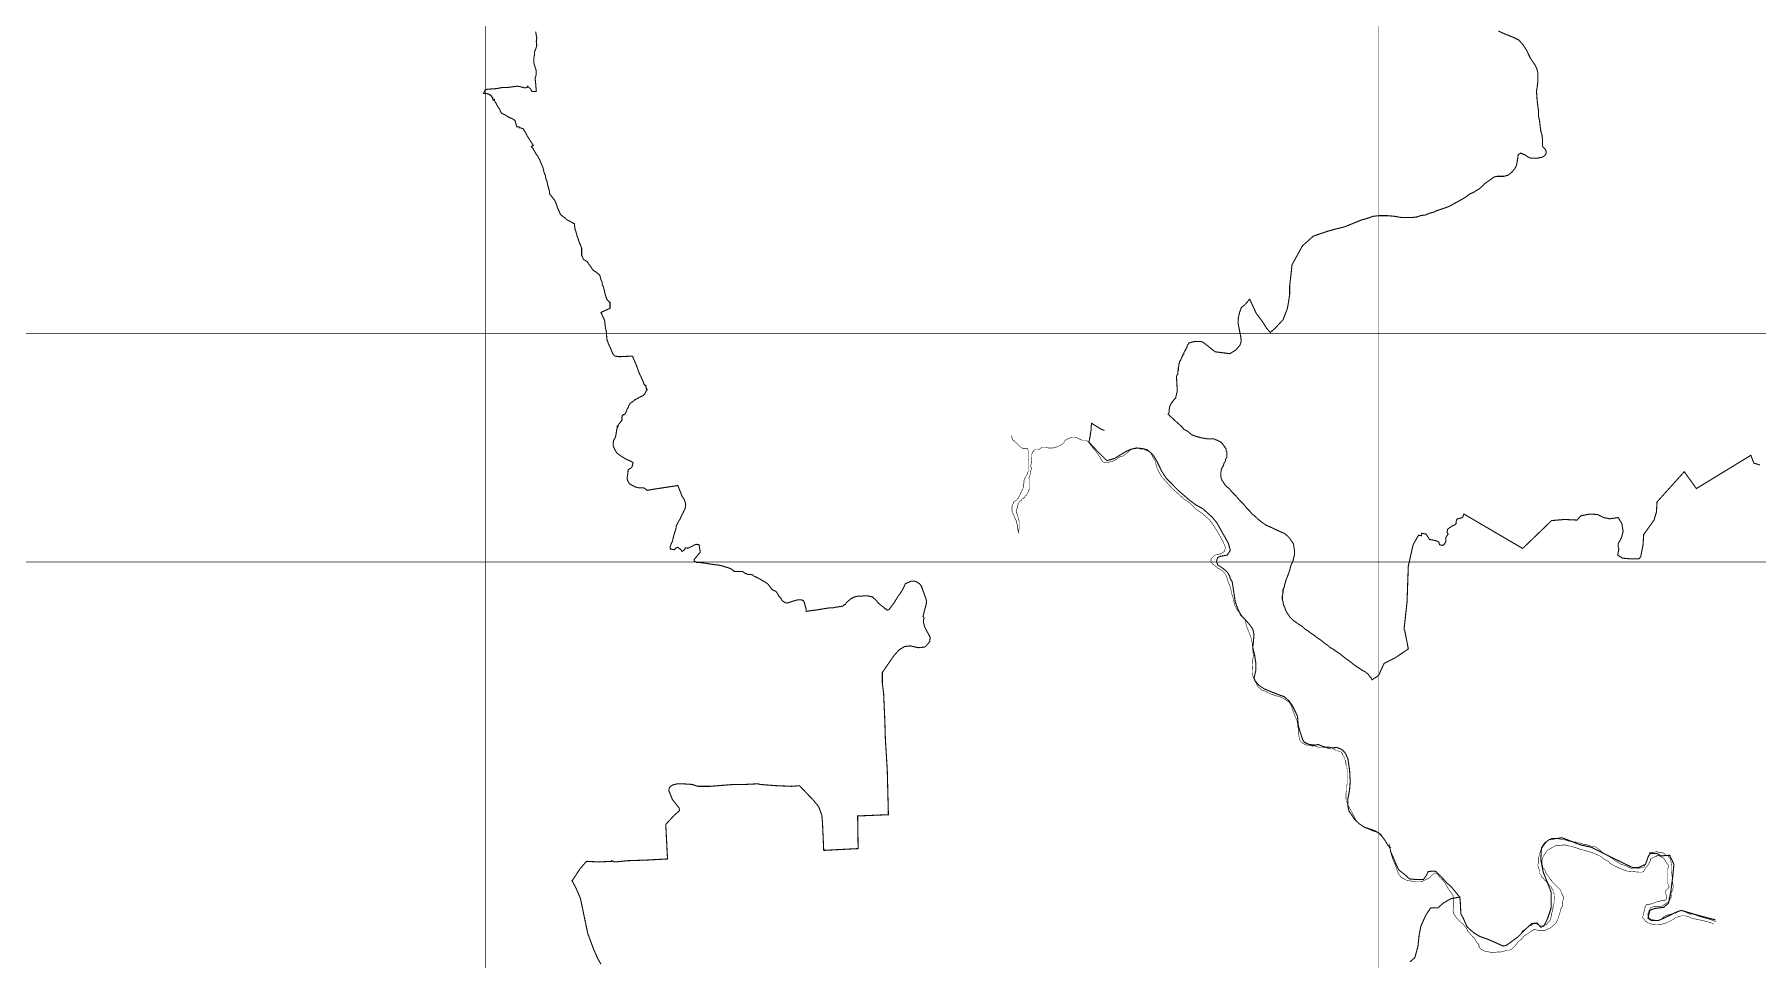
# Model space of a CAD drawing. Header units: millimetres. Extents: x -3588 to 75209, y -3737 to 38254.
# Drawn here: x 13614 to 17472, y 32346 to 34418 of the extents above; entities that cross this region are included whole.
import ezdxf

# ---------------------------------------------------------------- set-up
doc = ezdxf.new("R2010")
doc.units = ezdxf.units.MM
doc.layers.add('P', color=253, linetype='Continuous')

msp = doc.modelspace()

# ---------------------------------------------------------------- linework, layer by layer
at = {"layer": 'P'}
for points, const_width in [([(14623.292, 27097.434), (14623.292, 36423.662)], 1.2), ([(16623.308, 27097.434), (16623.308, 36423.662)], 1.2), ([(14735.927, 34423.646), (14737.351, 34415.468), (14738.471, 34410.107), (14737.351, 34401.913), (14738.471, 34393.719), (14737.351, 34388.358), (14735.927, 34384.405), (14733.11, 34377.635), (14733.11, 34376.227), (14733.11, 34370.865), (14731.702, 34364.08), (14731.702, 34358.719), (14731.702, 34354.494), (14733.11, 34349.132), (14735.927, 34340.939), (14737.351, 34335.577), (14737.351, 34327.383), (14734.518, 34319.205), (14735.927, 34308.483), (14737.351, 34289.567), (14727.749, 34289.567), (14724.916, 34294.928), (14719.555, 34300.289), (14718.146, 34301.697), (14717.026, 34298.881), (14711.377, 34297.744), (14710.241, 34297.744), (14708.832, 34298.881), (14702.063, 34300.289), (14695.277, 34301.697), (14684.267, 34300.289), (14673.544, 34298.881), (14662.822, 34298.881), (14661.413, 34298.881), (14649.266, 34296.336), (14628.942, 34294.928), (14623.292, 34293.52), (14619.339, 34285.326), (14622.172, 34285.326), (14624.717, 34285.326), (14626.125, 34285.326), (14628.942, 34284.205), (14630.078, 34284.205), (14632.895, 34282.781), (14634.303, 34281.373), (14635.727, 34281.373), (14635.727, 34279.964), (14636.848, 34279.964), (14636.848, 34278.556), (14638.256, 34277.42), (14639.664, 34276.011), (14639.664, 34274.603), (14639.664, 34273.195), (14641.089, 34271.77), (14641.089, 34270.65), (14643.617, 34271.77), (14643.617, 34269.242), (14647.858, 34262.456), (14650.403, 34257.095), (14653.219, 34252.87), (14654.628, 34251.446), (14656.052, 34248.917), (14657.172, 34244.676), (14659.989, 34240.723), (14666.774, 34237.907), (14670.727, 34235.362), (14673.544, 34233.954), (14674.952, 34232.545), (14680.314, 34230.001), (14681.738, 34230.001), (14688.508, 34225.76), (14689.916, 34224.351), (14692.46, 34215.037), (14693.869, 34210.796), (14699.23, 34210.796), (14699.23, 34208.268), (14702.063, 34208.268), (14706.016, 34206.859), (14707.424, 34206.859), (14712.785, 34198.665), (14717.026, 34190.472), (14723.796, 34179.749), (14730.565, 34169.027), (14726.34, 34166.21), (14729.157, 34163.377), (14733.11, 34156.608), (14734.518, 34154.063), (14735.927, 34151.246), (14739.879, 34145.885), (14742.712, 34140.508), (14745.241, 34136.283), (14749.482, 34125.561), (14752.026, 34120.183), (14753.435, 34114.822), (14754.843, 34108.052), (14757.676, 34101.283), (14758.796, 34094.497), (14761.612, 34087.728), (14763.037, 34079.534), (14765.565, 34071.356), (14766.99, 34065.995), (14766.99, 34061.754), (14766.99, 34060.633), (14778, 34047.078), (14781.937, 34038.884), (14784.77, 34029.298), (14788.723, 34021.104), (14791.539, 34014.335), (14798.325, 34008.973), (14802.262, 34006.429), (14806.215, 34002.188), (14811.864, 33999.659), (14818.65, 33995.418), (14822.587, 33994.01), (14824.011, 33981.863), (14825.419, 33977.91), (14827.964, 33969.732), (14827.964, 33966.9), (14830.781, 33961.538), (14832.189, 33956.177), (14833.325, 33952.224), (14836.142, 33946.575), (14837.55, 33942.638), (14838.974, 33939.805), (14838.974, 33933.036), (14838.974, 33923.722), (14840.095, 33920.889), (14842.911, 33914.119), (14846.864, 33911.575), (14851.105, 33908.758), (14852.514, 33907.35), (14853.65, 33904.805), (14859.299, 33898.036), (14860.419, 33895.203), (14864.66, 33889.842), (14866.069, 33888.434), (14872.838, 33884.481), (14875.383, 33881.664), (14879.624, 33878.831), (14879.624, 33877.711), (14881.032, 33873.47), (14882.152, 33868.109), (14884.985, 33862.748), (14884.985, 33858.507), (14886.393, 33854.554), (14887.802, 33851.737), (14888.938, 33846.376), (14890.346, 33843.831), (14890.346, 33841.015), (14891.755, 33835.637), (14893.163, 33830.276), (14894.571, 33827.459), (14895.708, 33823.506), (14901.357, 33817.857), (14902.477, 33817.857), (14902.477, 33804.302), (14882.152, 33794.988), (14890.346, 33777.208), (14891.755, 33763.653), (14894.571, 33750.113), (14894.571, 33744.752), (14895.708, 33734.014), (14898.524, 33725.836), (14905.31, 33710.872), (14906.718, 33706.919), (14909.263, 33701.558), (14913.488, 33697.317), (14922.802, 33695.909), (14952.729, 33697.317), (14955.545, 33690.548), (14960.923, 33678.417), (14967.692, 33659.5), (14971.645, 33651.307), (14975.87, 33641.704), (14977.006, 33639.176), (14978.415, 33634.935), (14979.823, 33633.814), (14981.247, 33630.982), (14982.656, 33630.982), (14982.656, 33629.573), (14983.776, 33627.029), (14983.776, 33624.212), (14985.184, 33622.804), (14985.184, 33621.38), (14983.776, 33620.259), (14982.656, 33617.443), (14981.247, 33614.61), (14979.823, 33612.065), (14978.415, 33610.657), (14977.006, 33609.249), (14974.462, 33607.84), (14971.645, 33606.704), (14959.498, 33599.935), (14958.09, 33599.935), (14958.09, 33598.526), (14956.682, 33598.526), (14954.137, 33595.694), (14951.32, 33594.285), (14949.912, 33593.165), (14947.368, 33591.741), (14945.959, 33588.924), (14944.535, 33586.379), (14943.127, 33582.154), (14940.598, 33578.202), (14939.174, 33573.961), (14937.765, 33571.416), (14937.765, 33570.008), (14936.357, 33568.599), (14935.221, 33567.191), (14933.812, 33566.055), (14932.404, 33566.055), (14930.996, 33564.646), (14929.587, 33563.238), (14929.587, 33561.83), (14928.451, 33560.405), (14929.587, 33559.285), (14929.587, 33557.877), (14929.587, 33556.469), (14928.451, 33555.044), (14928.451, 33552.516), (14925.635, 33549.683), (14924.21, 33546.866), (14922.802, 33545.73), (14920.273, 33541.505), (14920.273, 33540.081), (14918.849, 33540.081), (14918.849, 33538.96), (14918.849, 33537.552), (14917.441, 33532.191), (14916.032, 33522.589), (14914.896, 33517.227), (14913.488, 33512.986), (14910.671, 33509.034), (14909.263, 33500.856), (14909.263, 33496.903), (14913.488, 33487.3), (14917.441, 33480.531), (14928.451, 33472.337), (14937.765, 33466.976), (14945.959, 33463.023), (14949.912, 33461.614), (14954.137, 33457.662), (14951.32, 33448.059), (14943.127, 33442.698), (14942.006, 33431.688), (14940.598, 33423.782), (14942.006, 33418.132), (14945.959, 33411.363), (14955.545, 33406.002), (14958.09, 33404.593), (14967.692, 33402.049), (14978.415, 33402.049), (14982.656, 33399.232), (14985.184, 33396.687), (15000.148, 33399.232), (15054.352, 33407.41), (15063.955, 33383.132), (15067.908, 33377.483), (15070.724, 33370.713), (15071.86, 33365.352), (15070.724, 33356.038), (15066.483, 33347.844), (15061.122, 33336.834), (15059.714, 33332.897), (15054.352, 33324.703), (15054.352, 33323.294), (15050.399, 33316.509), (15050.399, 33312.572), (15044.75, 33293.656), (15042.222, 33282.645), (15037.981, 33273.331), (15036.844, 33269.09), (15037.981, 33265.137), (15046.158, 33263.729), (15050.399, 33267.97), (15054.352, 33269.09), (15061.122, 33263.729), (15063.955, 33259.776), (15069.316, 33263.729), (15070.724, 33267.97), (15074.677, 33267.97), (15076.085, 33266.545), (15095.002, 33275.859), (15101.771, 33274.739), (15104.604, 33258.367), (15091.049, 33241.996), (15091.049, 33240.859), (15091.049, 33238.043), (15095.002, 33236.634), (15096.41, 33235.21), (15103.196, 33235.21), (15111.374, 33234.09), (15120.688, 33232.681), (15128.882, 33231.273), (15141.012, 33229.849), (15142.421, 33229.849), (15154.568, 33227.32), (15162.746, 33224.487), (15168.107, 33223.079), (15173.484, 33220.535), (15176.301, 33219.126), (15180.254, 33214.885), (15193.809, 33214.885), (15199.442, 33214.885), (15204.819, 33210.948), (15211.589, 33208.116), (15218.358, 33208.116), (15222.311, 33206.995), (15225.144, 33204.163), (15229.081, 33202.754), (15231.914, 33201.346), (15244.044, 33194.561), (15250.83, 33190.624), (15256.191, 33186.671), (15264.369, 33175.66), (15265.793, 33174.236), (15273.971, 33170.299), (15277.924, 33164.922), (15280.741, 33159.56), (15284.694, 33155.335), (15287.526, 33149.974), (15291.479, 33147.142), (15295.432, 33144.597), (15301.066, 33144.597), (15307.851, 33147.142), (15317.165, 33149.974), (15322.527, 33151.383), (15326.768, 33151.383), (15330.705, 33151.383), (15334.945, 33149.974), (15336.082, 33148.55), (15337.49, 33146.021), (15341.715, 33129.649), (15341.715, 33125.697), (15369.946, 33129.649), (15378.14, 33131.058), (15394.511, 33133.586), (15402.689, 33133.586), (15406.642, 33135.011), (15408.066, 33135.011), (15410.595, 33135.011), (15416.244, 33136.419), (15418.789, 33136.419), (15424.15, 33137.827), (15426.967, 33140.372), (15428.391, 33140.372), (15429.799, 33141.78), (15432.328, 33146.021), (15433.752, 33147.142), (15440.522, 33152.791), (15441.93, 33153.911), (15444.475, 33155.335), (15450.124, 33158.152), (15456.894, 33159.56), (15458.03, 33159.56), (15464.8, 33159.56), (15471.569, 33160.697), (15475.81, 33160.697), (15477.218, 33160.697), (15489.365, 33158.152), (15490.774, 33158.152), (15491.894, 33155.335), (15496.135, 33152.791), (15504.313, 33143.189), (15516.46, 33133.586), (15519.004, 33131.058), (15520.413, 33131.058), (15523.229, 33128.225), (15527.182, 33129.649), (15539.329, 33146.021), (15547.507, 33159.56), (15554.276, 33168.875), (15559.654, 33178.477), (15563.879, 33187.791), (15577.434, 33193.44), (15584.203, 33193.44), (15590.989, 33190.624), (15596.35, 33186.671), (15600.303, 33181.021), (15600.303, 33179.885), (15609.889, 33153.911), (15611.314, 33147.142), (15609.889, 33139.236), (15607.073, 33129.649), (15604.528, 33118.911), (15603.12, 33114.686), (15605.936, 33110.733), (15604.528, 33107.9), (15604.528, 33105.372), (15604.528, 33099.723), (15605.936, 33095.77), (15605.936, 33092.937), (15611.314, 33082.214), (15615.251, 33075.445), (15619.492, 33067.251), (15618.083, 33057.937), (15613.842, 33052.288), (15607.073, 33045.518), (15593.517, 33044.398), (15592.397, 33044.398), (15574.601, 33048.351), (15562.47, 33046.926), (15550.339, 33040.157), (15538.193, 33026.602), (15523.229, 33004.869), (15512.219, 32988.785), (15512.219, 32964.219), (15515.051, 32942.774), (15517.868, 32878.967), (15519.004, 32839.726), (15523.229, 32770.574), (15525.774, 32670.359), (15456.894, 32667.542), (15458.03, 32594.421), (15429.799, 32593.013), (15382.364, 32590.468), (15380.956, 32590.468), (15378.14, 32653.987), (15376.731, 32668.951), (15369.946, 32687.867), (15357.815, 32702.83), (15326.768, 32735.286), (15308.971, 32733.878), (15275.108, 32735.286), (15256.191, 32736.694), (15238.683, 32738.103), (15233.322, 32739.527), (15204.819, 32738.103), (15180.254, 32738.103), (15126.049, 32733.878), (15098.955, 32733.878), (15095.002, 32735.286), (15086.808, 32738.103), (15063.955, 32739.527), (15052.944, 32739.527), (15042.222, 32736.694), (15035.436, 32731.333), (15034.028, 32724.564), (15042.222, 32704.239), (15057.169, 32685.322), (15058.305, 32679.673), (15046.158, 32668.951), (15027.258, 32648.626), (15031.211, 32571.28), (15010.886, 32570.144), (14983.776, 32568.735), (14942.006, 32567.327), (14913.488, 32564.494), (14906.718, 32567.327), (14906.718, 32565.919), (14878.2, 32564.494), (14849.697, 32565.919), (14834.733, 32548.411), (14818.65, 32523.845), (14817.225, 32522.725), (14825.419, 32507.761), (14836.142, 32483.196), (14841.503, 32457.51), (14852.514, 32404.729), (14866.069, 32368.033), (14872.838, 32353.357), (14872.838, 32351.933), (14882.152, 32335.561)], 2.417), ([(16891.771, 34425.054), (16906.718, 34418.284), (16924.226, 34411.515), (16937.781, 34404.729), (16947.368, 34393.719), (16954.153, 34382.996), (16963.467, 34364.08), (16974.478, 34347.708), (16978.431, 34338.394), (16979.839, 34331.624), (16979.839, 34318.069), (16979.839, 34309.891), (16977.006, 34289.567), (16978.431, 34269.242), (16979.839, 34258.231), (16981.247, 34247.509), (16981.247, 34235.362), (16983.792, 34224.351), (16985.2, 34212.221), (16986.609, 34201.482), (16989.441, 34190.472), (16990.562, 34181.157), (16990.562, 34171.571), (16990.562, 34167.618), (16991.97, 34164.786), (16993.394, 34163.377), (16996.211, 34160.833), (16998.755, 34155.471), (16998.755, 34152.655), (16997.331, 34148.702), (16993.394, 34144.461), (16988.017, 34141.932), (16985.2, 34141.932), (16979.839, 34140.508), (16975.886, 34140.508), (16970.237, 34140.508), (16963.467, 34140.508), (16958.106, 34143.053), (16954.153, 34145.885), (16949.912, 34148.702), (16945.959, 34149.822), (16943.143, 34151.246), (16940.598, 34151.246), (16936.357, 34148.702), (16935.237, 34144.461), (16935.237, 34141.932), (16933.828, 34133.738), (16932.42, 34125.561), (16930.996, 34121.608), (16928.467, 34117.367), (16925.635, 34113.414), (16921.682, 34109.173), (16913.504, 34102.403), (16903.901, 34099.859), (16897.132, 34099.859), (16888.938, 34099.859), (16882.168, 34098.45), (16859.299, 34082.078), (16856.482, 34078.126), (16852.53, 34075.309), (16848.289, 34071.356), (16842.927, 34068.523), (16837.566, 34064.586), (16827.964, 34060.633), (16817.241, 34052.44), (16805.095, 34045.67), (16795.508, 34040.309), (16780.545, 34032.115), (16765.581, 34026.754), (16752.026, 34022.513), (16748.073, 34019.984), (16737.351, 34017.151), (16727.749, 34013.198), (16717.026, 34011.79), (16710.257, 34008.973), (16697.838, 34007.549), (16685.691, 34007.549), (16680.33, 34007.549), (16674.968, 34007.549), (16658.597, 34010.382), (16642.497, 34011.79), (16626.125, 34011.79), (16611.162, 34010.382), (16600.439, 34006.429), (16585.476, 34002.188), (16565.151, 33994.01), (16548.779, 33987.224), (16527.334, 33981.863), (16508.13, 33976.502), (16477.082, 33965.779), (16452.805, 33944.046), (16429.663, 33901.989), (16424.302, 33854.554), (16424.302, 33835.637), (16421.47, 33816.737), (16418.925, 33803.182), (16409.339, 33778.616), (16391.831, 33759.716), (16380.82, 33750.113), (16372.642, 33759.716), (16363.328, 33774.663), (16349.773, 33792.171), (16334.809, 33824.627), (16324.087, 33812.496), (16315.893, 33805.726), (16311.668, 33793.58), (16309.123, 33781.449), (16309.123, 33769.302), (16311.668, 33755.763), (16314.485, 33742.208), (16315.893, 33731.197), (16313.076, 33721.883), (16303.762, 33710.872), (16290.207, 33702.678), (16257.464, 33706.919), (16231.778, 33727.244), (16226.416, 33729.789), (16221.055, 33729.789), (16210.045, 33729.789), (16200.73, 33727.244), (16199.306, 33727.244), (16197.898, 33725.836), (16197.898, 33724.427), (16196.489, 33723.003), (16195.353, 33721.883), (16195.353, 33720.475), (16193.945, 33717.642), (16193.945, 33716.234), (16192.536, 33713.689), (16191.128, 33712.281), (16191.128, 33710.872), (16189.72, 33709.464), (16189.72, 33708.328), (16188.584, 33706.919), (16187.175, 33704.103), (16187.175, 33701.558), (16185.767, 33701.558), (16185.767, 33700.15), (16184.343, 33698.742), (16184.343, 33697.317), (16182.934, 33695.909), (16182.934, 33694.789), (16182.934, 33693.364), (16181.814, 33691.956), (16180.406, 33689.139), (16180.406, 33688.003), (16178.981, 33686.595), (16177.573, 33685.186), (16177.573, 33683.778), (16177.573, 33681.233), (16176.165, 33679.825), (16176.165, 33678.417), (16176.165, 33675.584), (16176.165, 33674.464), (16175.028, 33671.631), (16175.028, 33670.223), (16175.028, 33668.815), (16175.028, 33667.678), (16175.028, 33666.27), (16175.028, 33664.862), (16173.62, 33662.029), (16173.62, 33660.909), (16173.62, 33659.5), (16173.62, 33658.092), (16173.62, 33656.668), (16172.212, 33655.259), (16170.803, 33651.307), (16172.212, 33627.029), (16172.212, 33622.804), (16172.212, 33620.259), (16172.212, 33616.018), (16170.803, 33613.49), (16170.803, 33612.065), (16170.803, 33609.249), (16169.395, 33607.84), (16169.395, 33603.888), (16165.442, 33599.935), (16162.61, 33595.694), (16160.081, 33593.165), (16157.248, 33587.516), (16155.84, 33584.971), (16154.704, 33578.202), (16154.704, 33573.961), (16154.704, 33572.84), (16153.295, 33568.599), (16151.887, 33567.191), (16184.343, 33537.552), (16187.175, 33533.311), (16195.353, 33529.358), (16204.667, 33521.18), (16215.678, 33517.227), (16226.416, 33514.395), (16239.955, 33511.866), (16242.788, 33511.866), (16245.317, 33511.866), (16246.741, 33511.866), (16249.558, 33511.866), (16250.694, 33511.866), (16252.102, 33511.866), (16254.919, 33511.866), (16257.464, 33510.442), (16261.704, 33509.034), (16264.233, 33507.625), (16267.066, 33506.217), (16269.882, 33505.081), (16271.019, 33503.672), (16273.835, 33500.856), (16275.244, 33499.431), (16275.244, 33498.311), (16276.652, 33496.903), (16277.788, 33495.494), (16279.197, 33494.07), (16279.197, 33492.662), (16280.605, 33491.541), (16282.029, 33488.709), (16282.029, 33485.892), (16282.029, 33484.756), (16283.438, 33483.348), (16283.438, 33481.939), (16283.438, 33479.107), (16283.438, 33477.986), (16283.438, 33475.17), (16283.438, 33473.745), (16283.438, 33471.217), (16283.438, 33469.792), (16282.029, 33468.384), (16280.605, 33465.567), (16280.605, 33463.023), (16279.197, 33460.206), (16277.788, 33458.782), (16276.652, 33454.845), (16275.244, 33450.892), (16273.835, 33449.468), (16272.427, 33446.651), (16272.427, 33445.243), (16271.019, 33442.698), (16271.019, 33439.881), (16269.882, 33435.929), (16269.882, 33434.52), (16269.882, 33430.567), (16269.882, 33429.143), (16271.019, 33423.782), (16272.427, 33420.965), (16272.427, 33419.557), (16275.244, 33415.604), (16277.788, 33411.363), (16282.029, 33406.002), (16290.207, 33399.232), (16294.16, 33393.871), (16299.521, 33388.494), (16303.762, 33384.269), (16313.076, 33373.546), (16321.254, 33365.352), (16328.04, 33357.158), (16334.809, 33350.389), (16340.171, 33343.619), (16345.532, 33339.666), (16351.181, 33334.305), (16353.726, 33331.472), (16357.951, 33328.944), (16360.495, 33326.111), (16364.736, 33323.294), (16372.642, 33317.933), (16379.412, 33315.389), (16382.228, 33313.98), (16405.386, 33302.97), (16409.339, 33301.833), (16412.155, 33300.425), (16418.925, 33295.064), (16421.47, 33292.247), (16424.302, 33289.415), (16426.831, 33285.462), (16429.663, 33281.509), (16432.48, 33277.284), (16433.616, 33273.331), (16433.616, 33269.09), (16435.025, 33263.729), (16435.025, 33256.959), (16435.025, 33251.598), (16433.616, 33247.645), (16432.48, 33241.996), (16431.072, 33236.634), (16426.831, 33228.44), (16424.302, 33217.718), (16421.47, 33209.524), (16418.925, 33202.754), (16416.108, 33195.985), (16414.7, 33190.624), (16413.292, 33186.671), (16412.155, 33179.885), (16409.339, 33174.236), (16409.339, 33167.466), (16407.914, 33159.56), (16407.914, 33152.791), (16409.339, 33147.142), (16410.747, 33139.236), (16413.292, 33135.011), (16414.7, 33129.649), (16416.108, 33126.817), (16418.925, 33121.456), (16422.878, 33116.094), (16424.302, 33113.262), (16429.663, 33107.9), (16431.072, 33106.492), (16436.433, 33102.539), (16440.386, 33099.723), (16446.035, 33095.77), (16452.805, 33091.817), (16455.349, 33089), (16458.166, 33086.167), (16464.952, 33082.214), (16471.721, 33076.853), (16479.899, 33071.492), (16486.685, 33065.843), (16493.454, 33061.89), (16501.36, 33055.12), (16507.009, 33051.167), (16509.538, 33049.759), (16513.779, 33045.518), (16517.732, 33042.973), (16523.093, 33040.157), (16525.926, 33037.612), (16528.454, 33036.204), (16532.695, 33033.387), (16536.648, 33030.843), (16543.418, 33025.193), (16550.187, 33019.832), (16559.79, 33013.062), (16567.984, 33006.277), (16575.889, 33000.916), (16588.308, 32992.738), (16593.67, 32990.193), (16595.078, 32988.785), (16600.439, 32984.544), (16602.984, 32980.591), (16605.8, 32977.774), (16608.633, 32972.413), (16623.308, 32981.999), (16635.727, 33009.11), (16660.005, 33021.24), (16689.932, 33041.565), (16681.738, 33083.623), (16680.33, 33085.047), (16687.099, 33147.142), (16689.932, 33227.32), (16700.654, 33274.739), (16712.785, 33296.184), (16719.571, 33295.064), (16719.571, 33300.425), (16729.173, 33299.017), (16733.11, 33293.656), (16737.351, 33286.87), (16750.906, 33284.053), (16757.676, 33281.509), (16760.22, 33274.739), (16765.581, 33273.331), (16769.822, 33274.739), (16773.759, 33281.509), (16773.759, 33290.823), (16779.137, 33299.017), (16776.592, 33302.97), (16778, 33309.739), (16787.314, 33316.509), (16794.084, 33319.341), (16796.917, 33322.158), (16796.917, 33327.519), (16799.461, 33332.897), (16807.639, 33334.305), (16811.88, 33336.834), (16814.409, 33343.619), (16945.959, 33266.545), (17010.886, 33328.944), (17039.405, 33331.472), (17067.908, 33330.064), (17076.101, 33339.666), (17096.426, 33343.619), (17113.918, 33342.483), (17127.473, 33335.713), (17141.028, 33332.897), (17159.929, 33335.713), (17168.123, 33322.158), (17170.939, 33304.378), (17166.714, 33289.415), (17159.929, 33277.284), (17159.929, 33269.09), (17161.353, 33266.545), (17161.353, 33265.137), (17158.809, 33251.598), (17169.531, 33244.812), (17185.903, 33243.404), (17206.228, 33243.404), (17210.181, 33247.645), (17215.542, 33274.739), (17216.966, 33297.608), (17240.107, 33330.064), (17245.469, 33347.844), (17246.877, 33370.713), (17307.851, 33438.457), (17334.961, 33400.64), (17456.91, 33475.17), (17463.679, 33457.662), (17477.234, 33453.421)], 2.417), ([(17378.14, 32434.656), (17337.49, 32445.379), (17301.082, 32456.101), (17290.071, 32452.148), (17259.024, 32437.185), (17249.422, 32433.232), (17234.458, 32433.232), (17226.552, 32438.609), (17229.097, 32449.332), (17230.505, 32456.101), (17241.228, 32460.342), (17261.552, 32462.871), (17272.563, 32472.473), (17277.94, 32499.583), (17281.877, 32530.631), (17284.71, 32559.133), (17275.108, 32579.458), (17254.783, 32578.05), (17246.877, 32583.699), (17231.914, 32583.699), (17227.689, 32578.05), (17220.903, 32559.133), (17206.228, 32552.364), (17191.264, 32552.364), (17154.568, 32570.144), (17100.379, 32597.254), (17076.101, 32602.615), (17034.044, 32618.699), (17005.525, 32614.746), (16994.803, 32606.568), (16988.017, 32595.83), (16986.609, 32570.144), (16991.97, 32541.641), (17004.117, 32511.714), (17009.766, 32496.751), (17009.766, 32482.075), (17009.766, 32461.751), (17001.572, 32437.185), (16993.394, 32421.101), (16986.609, 32418.284), (16978.431, 32427.871), (16966.284, 32426.462), (16952.745, 32414.332), (16935.237, 32396.535), (16909.263, 32377.635), (16902.493, 32376.211), (16868.613, 32391.174), (16849.697, 32397.96), (16836.158, 32406.138), (16821.194, 32419.693), (16813, 32438.609), (16807.639, 32448.195), (16806.231, 32476.426), (16805.095, 32486.028), (16803.686, 32487.436), (16785.906, 32509.17), (16776.592, 32517.075), (16764.445, 32530.631), (16752.026, 32543.049), (16746.665, 32544.17), (16734.534, 32543.049), (16730.581, 32534.855), (16723.796, 32525.269), (16706.016, 32525.269), (16692.46, 32526.678), (16681.738, 32536.28), (16668.199, 32547.002), (16661.413, 32561.966), (16658.597, 32568.735), (16650.403, 32587.652), (16647.874, 32598.374), (16647.874, 32597.254), (16649.282, 32597.254), (16643.633, 32602.615), (16638.272, 32611.929), (16627.549, 32626.893), (16616.539, 32633.662), (16601.847, 32639.024), (16592.261, 32641.856), (16580.114, 32650.034), (16569.104, 32660.757), (16556.973, 32678.553), (16554.428, 32690.684), (16554.428, 32704.239), (16558.381, 32725.972), (16559.79, 32744.888), (16558.381, 32770.574), (16554.428, 32796.26), (16548.779, 32808.391), (16540.873, 32816.585), (16529.863, 32820.826), (16510.962, 32819.402), (16504.177, 32821.946), (16501.36, 32821.946), (16487.805, 32827.595), (16481.035, 32826.187), (16467.48, 32827.595), (16456.758, 32832.957), (16452.805, 32839.726), (16449.988, 32849.04), (16444.627, 32865.428), (16443.203, 32873.606), (16441.794, 32891.114), (16436.433, 32902.125), (16429.663, 32915.664), (16422.878, 32924.978), (16412.155, 32934.58), (16401.145, 32938.533), (16383.653, 32945.303), (16367.265, 32952.088), (16355.134, 32960.266), (16346.94, 32969.868), (16344.412, 32976.638), (16348.365, 32992.738), (16348.365, 33010.518), (16345.532, 33029.434), (16341.579, 33044.398), (16343.003, 33056.529), (16344.412, 33074.037), (16341.579, 33086.167), (16334.809, 33095.77), (16324.087, 33107.9), (16314.485, 33117.503), (16307.715, 33132.466), (16302.354, 33147.142), (16299.521, 33166.346), (16295.568, 33192.032), (16291.343, 33198.802), (16290.207, 33204.163), (16284.558, 33213.765), (16275.244, 33221.671), (16263.113, 33229.849), (16260.28, 33238.043), (16263.113, 33246.221), (16268.474, 33248.765), (16284.558, 33251.598), (16291.343, 33262.32), (16287.39, 33277.284), (16279.197, 33292.247), (16275.244, 33299.017), (16261.704, 33323.294), (16250.694, 33336.834), (16229.233, 33356.038), (16214.269, 33363.944), (16197.898, 33376.363), (16176.165, 33395.279), (16164.018, 33407.41), (16147.934, 33423.782), (16138.332, 33438.457), (16126.201, 33463.023), (16118.007, 33476.578), (16105.876, 33487.3), (16094.866, 33490.117), (16081.311, 33491.541), (16069.18, 33488.709), (16057.033, 33483.348), (16032.755, 33468.384), (16014.975, 33463.023), (16004.253, 33473.745), (15990.698, 33487.3), (15974.326, 33505.081), (15975.734, 33509.034), (15977.158, 33515.819), (15978.567, 33525.405), (15979.687, 33532.191), (15979.687, 33540.081), (15981.095, 33546.866), (15993.242, 33538.96), (16000.012, 33534.719), (16002.844, 33533.311), (16009.614, 33530.767)], 2.417), ([(17374.187, 32425.054), (17368.825, 32427.871), (17360.647, 32430.415), (17349.637, 32433.232), (17342.851, 32434.656), (17336.082, 32435.777), (17330.721, 32437.185), (17323.951, 32438.609), (17318.59, 32441.426), (17310.396, 32443.97), (17305.035, 32443.97), (17302.202, 32443.97), (17296.841, 32442.546), (17292.888, 32441.426), (17291.479, 32440.017), (17288.663, 32440.017), (17283.302, 32435.777), (17272.563, 32430.415), (17267.202, 32427.871), (17262.977, 32426.462), (17256.191, 32425.054), (17248.013, 32423.646), (17244.06, 32423.646), (17235.867, 32425.054), (17230.505, 32426.462), (17225.144, 32429.007), (17220.903, 32431.824), (17218.374, 32435.777), (17215.542, 32438.609), (17214.133, 32441.426), (17215.542, 32443.97), (17216.966, 32450.74), (17218.374, 32454.981), (17219.783, 32460.342), (17219.783, 32464.295), (17220.903, 32465.703), (17223.736, 32469.656), (17229.097, 32469.656), (17235.867, 32471.065), (17242.652, 32473.881), (17246.877, 32475.306), (17252.238, 32476.426), (17256.191, 32477.834), (17260.432, 32477.834), (17262.977, 32477.834), (17265.793, 32479.259), (17268.338, 32482.075), (17268.338, 32484.62), (17268.338, 32487.436), (17267.202, 32489.981), (17265.793, 32499.583), (17269.746, 32503.52), (17272.563, 32506.353), (17273.987, 32509.17), (17272.563, 32513.122), (17271.155, 32515.955), (17271.155, 32541.641), (17271.155, 32545.594), (17271.155, 32549.819), (17272.563, 32555.18), (17271.155, 32559.133), (17268.338, 32561.966), (17265.793, 32565.919), (17262.977, 32571.28), (17257.616, 32575.505), (17254.783, 32576.929), (17252.238, 32578.05), (17250.83, 32579.458), (17249.422, 32579.458), (17246.877, 32579.458), (17245.469, 32576.929), (17242.652, 32576.929), (17241.228, 32575.505), (17237.291, 32574.097), (17234.458, 32572.688), (17233.338, 32571.28), (17231.914, 32571.28), (17231.914, 32568.735), (17231.914, 32567.327), (17227.689, 32559.133), (17218.374, 32547.002), (17216.966, 32543.049), (17213.013, 32541.641), (17207.364, 32541.641), (17179.133, 32544.17), (17164.17, 32549.819), (17147.798, 32557.725), (17145.253, 32559.133), (17141.028, 32561.966), (17138.484, 32565.919), (17134.243, 32567.327), (17127.473, 32571.28), (17120.704, 32576.929), (17112.51, 32580.882), (17105.74, 32583.699), (17103.196, 32584.819), (17089.641, 32589.06), (17080.054, 32591.605), (17074.693, 32593.013), (17066.499, 32595.83), (17058.305, 32598.374), (17054.368, 32599.783), (17051.536, 32599.783), (17044.766, 32601.207), (17042.222, 32602.615), (17039.405, 32602.615), (17035.452, 32602.615), (17030.091, 32601.207), (17025.85, 32601.207), (17021.897, 32601.207), (17016.536, 32599.783), (17015.127, 32598.374), (17012.295, 32597.254), (17008.342, 32594.421), (17002.98, 32591.605), (17000.164, 32589.06), (16998.755, 32587.652), (16997.331, 32584.819), (16994.803, 32580.882), (16991.97, 32576.929), (16990.562, 32572.688), (16990.562, 32571.28), (16989.441, 32570.144), (16989.441, 32568.735), (16989.441, 32564.494), (16989.441, 32559.133), (16990.562, 32556.605), (16990.562, 32553.772), (16991.97, 32550.955), (16996.211, 32545.594), (16997.331, 32541.641), (16998.755, 32538.808), (17004.117, 32532.039), (17006.933, 32526.678), (17010.886, 32522.725), (17012.295, 32519.908), (17015.127, 32517.075), (17020.489, 32511.714), (17025.85, 32506.353), (17030.091, 32502.4), (17031.211, 32499.583), (17032.619, 32496.751), (17035.452, 32489.981), (17036.86, 32487.436), (17036.86, 32483.196), (17036.86, 32480.667), (17035.452, 32475.306), (17035.452, 32469.656), (17034.044, 32464.295), (17031.211, 32458.934), (17030.091, 32453.557), (17027.258, 32443.97), (17024.441, 32435.777), (17021.897, 32430.415), (17020.489, 32427.871), (17017.656, 32425.054), (17008.342, 32416.86), (16998.755, 32412.907), (16997.331, 32411.499), (16996.211, 32411.499), (16994.803, 32411.499), (16991.97, 32411.499), (16986.609, 32411.499), (16982.656, 32411.499), (16979.839, 32411.499), (16974.478, 32412.907), (16971.645, 32412.907), (16970.237, 32412.907), (16969.117, 32411.499), (16966.284, 32410.091), (16958.106, 32404.729), (16954.153, 32401.897), (16949.912, 32399.368), (16943.143, 32391.174), (16939.19, 32388.358), (16935.237, 32384.405), (16929.587, 32377.635), (16922.818, 32370.849), (16921.682, 32369.441), (16918.865, 32368.033), (16916.032, 32366.897), (16910.671, 32366.897), (16906.718, 32365.488), (16902.493, 32364.08), (16894.587, 32362.672), (16891.771, 32362.672), (16887.818, 32362.672), (16878.216, 32361.247), (16876.807, 32361.247), (16872.854, 32362.672), (16863.252, 32364.08), (16859.299, 32365.488), (16857.891, 32366.897), (16856.482, 32366.897), (16855.058, 32368.033), (16852.53, 32369.441), (16849.697, 32372.258), (16849.697, 32373.682), (16848.289, 32374.802), (16848.289, 32379.043), (16847.168, 32380.452), (16844.336, 32382.996), (16841.519, 32387.221), (16837.566, 32394.007), (16834.733, 32396.535), (16832.205, 32399.368), (16829.372, 32401.897), (16825.419, 32407.546), (16822.603, 32410.091), (16821.194, 32414.332), (16818.65, 32418.284), (16815.833, 32421.101), (16813, 32425.054), (16809.047, 32427.871), (16803.686, 32433.232), (16800.87, 32435.777), (16798.325, 32438.609), (16792.676, 32446.787), (16791.555, 32449.332), (16791.555, 32450.74), (16790.147, 32453.557), (16790.147, 32454.981), (16791.555, 32462.871), (16791.555, 32467.112), (16791.555, 32471.065), (16791.555, 32479.259), (16790.147, 32487.436), (16790.147, 32489.981), (16785.906, 32495.63), (16779.137, 32504.945), (16775.184, 32511.714), (16771.231, 32518.484), (16768.398, 32522.725), (16765.581, 32525.269), (16760.22, 32530.631), (16757.676, 32533.447), (16756.267, 32536.28), (16752.026, 32538.808), (16750.906, 32540.233), (16749.498, 32540.233), (16748.073, 32538.808), (16744.12, 32536.28), (16741.304, 32533.447), (16738.487, 32530.631), (16737.351, 32529.494), (16735.943, 32528.086), (16730.581, 32525.269), (16726.34, 32523.845), (16722.387, 32521.316), (16720.979, 32521.316), (16718.162, 32519.908), (16715.618, 32519.908), (16712.785, 32519.908), (16710.257, 32519.908), (16707.424, 32519.908), (16699.246, 32521.316), (16691.052, 32522.725), (16685.691, 32523.845), (16680.33, 32526.678), (16677.513, 32528.086), (16674.968, 32529.494), (16672.136, 32532.039), (16670.727, 32534.855), (16668.199, 32537.4), (16665.366, 32544.17), (16662.822, 32552.364), (16658.597, 32563.374), (16656.052, 32567.327), (16654.644, 32572.688), (16651.811, 32580.882), (16650.403, 32587.652), (16649.282, 32591.605), (16647.874, 32594.421), (16646.45, 32598.374), (16645.041, 32599.783), (16642.497, 32605.144), (16641.089, 32606.568), (16639.68, 32609.385), (16638.272, 32611.929), (16635.727, 32614.746), (16632.911, 32618.699), (16628.958, 32622.94), (16626.125, 32625.469), (16624.717, 32628.301), (16622.172, 32629.709), (16620.764, 32631.118), (16615.403, 32632.254), (16611.162, 32633.662), (16607.225, 32635.071), (16601.847, 32637.903), (16590.837, 32641.856), (16585.476, 32645.793), (16581.523, 32648.626), (16578.706, 32650.034), (16577.298, 32652.579), (16574.753, 32653.987), (16573.345, 32656.804), (16569.104, 32664.998), (16565.151, 32672.904), (16561.198, 32679.673), (16556.973, 32687.867), (16551.612, 32699.998), (16551.612, 32702.83), (16550.187, 32705.647), (16550.187, 32708.192), (16550.187, 32709.6), (16550.187, 32717.778), (16551.612, 32724.564), (16551.612, 32728.516), (16551.612, 32733.878), (16553.02, 32739.527), (16553.02, 32744.888), (16553.02, 32746.297), (16553.02, 32747.417), (16553.02, 32751.658), (16553.02, 32753.066), (16553.02, 32754.202), (16553.02, 32755.611), (16553.02, 32757.019), (16553.02, 32758.427), (16553.02, 32759.852), (16553.02, 32760.972), (16553.02, 32762.38), (16553.02, 32763.805), (16553.02, 32765.213), (16553.02, 32766.621), (16553.02, 32767.742), (16553.02, 32769.166), (16553.02, 32770.574), (16553.02, 32771.983), (16553.02, 32773.391), (16551.612, 32774.527), (16551.612, 32775.935), (16551.612, 32777.344), (16551.612, 32778.752), (16551.612, 32780.176), (16550.187, 32781.297), (16550.187, 32782.705), (16550.187, 32784.129), (16550.187, 32785.538), (16548.779, 32786.946), (16548.779, 32788.066), (16548.779, 32789.491), (16548.779, 32790.899), (16548.779, 32792.307), (16547.659, 32793.716), (16547.659, 32794.852), (16547.659, 32796.26), (16547.659, 32797.668), (16546.251, 32799.077), (16544.826, 32800.501), (16544.826, 32801.621), (16543.418, 32803.03), (16543.418, 32804.454), (16542.01, 32805.862), (16542.01, 32807.271), (16540.873, 32808.391), (16539.465, 32809.815), (16539.465, 32811.224), (16538.057, 32811.224), (16536.648, 32811.224), (16535.24, 32812.632), (16534.104, 32812.632), (16532.695, 32812.632), (16531.287, 32814.04), (16529.863, 32814.04), (16528.454, 32814.04), (16521.685, 32817.993), (16513.779, 32821.946), (16508.13, 32821.946), (16504.177, 32820.826), (16501.36, 32820.826), (16498.816, 32820.826), (16495.999, 32820.826), (16490.638, 32820.826), (16483.852, 32823.354), (16478.491, 32824.779), (16475.674, 32824.779), (16475.674, 32823.354), (16473.13, 32824.779), (16471.721, 32824.779), (16467.48, 32826.187), (16462.119, 32826.187), (16456.758, 32828.716), (16453.941, 32830.14), (16449.988, 32832.957), (16447.156, 32836.91), (16446.035, 32841.151), (16444.627, 32849.04), (16444.627, 32853.281), (16444.627, 32860.051), (16441.794, 32868.245), (16441.794, 32872.198), (16441.794, 32875.014), (16440.386, 32881.8), (16435.025, 32893.931), (16431.072, 32904.653), (16426.831, 32916.8), (16422.878, 32922.449), (16414.7, 32927.811), (16406.506, 32933.172), (16391.831, 32937.125), (16376.867, 32942.774), (16370.098, 32946.727), (16361.904, 32949.544), (16359.087, 32952.088), (16353.726, 32956.313), (16351.181, 32960.266), (16349.773, 32964.219), (16345.532, 32970.989), (16341.579, 32981.999), (16340.171, 32990.193), (16341.579, 33015.879), (16343.003, 33026.602), (16341.579, 33040.157), (16340.171, 33056.529), (16337.626, 33067.251), (16333.401, 33078.262), (16328.04, 33091.817), (16326.616, 33097.178), (16325.207, 33103.948), (16321.254, 33112.141), (16317.301, 33116.094), (16314.485, 33120.047), (16313.076, 33122.864), (16309.123, 33125.697), (16306.291, 33129.649), (16303.762, 33135.011), (16300.93, 33140.372), (16299.521, 33147.142), (16298.113, 33153.911), (16294.16, 33166.346), (16294.16, 33167.466), (16291.343, 33179.885), (16285.966, 33193.44), (16283.438, 33202.754), (16279.197, 33210.948), (16275.244, 33214.885), (16269.882, 33219.126), (16264.233, 33221.671), (16256.327, 33228.44), (16254.919, 33229.849), (16252.102, 33231.273), (16248.149, 33236.634), (16248.149, 33243.404), (16254.919, 33250.173), (16260.28, 33253.006), (16269.882, 33254.414), (16277.788, 33259.776), (16280.605, 33267.97), (16277.788, 33275.859), (16272.427, 33286.87), (16261.704, 33305.786), (16249.558, 33324.703), (16243.908, 33331.472), (16226.416, 33346.436), (16214.269, 33354.63), (16199.306, 33369.593), (16187.175, 33377.483), (16173.62, 33389.918), (16161.489, 33400.64), (16151.887, 33411.363), (16138.332, 33426.326), (16130.154, 33439.881), (16126.201, 33449.468), (16123.368, 33461.614), (16118.007, 33471.217), (16112.646, 33481.939), (16100.515, 33487.3), (16093.73, 33490.117), (16092.321, 33488.709), (16086.96, 33490.117), (16084.143, 33491.541), (16082.719, 33491.541), (16080.19, 33490.117), (16074.541, 33490.117), (16067.772, 33487.3), (16066.635, 33485.892), (16063.819, 33484.756), (16062.394, 33481.939), (16057.033, 33477.986), (16051.672, 33473.745), (16043.494, 33471.217), (16035.3, 33465.567), (16027.122, 33461.614), (16021.745, 33460.206), (16013.567, 33458.782), (16005.661, 33460.206), (16000.012, 33469.792), (15994.651, 33477.986), (15990.698, 33483.348), (15987.881, 33487.3), (15985.336, 33488.709), (15983.928, 33491.541), (15979.687, 33496.903), (15975.734, 33502.264), (15974.326, 33503.672), (15968.965, 33509.034), (15959.362, 33509.034), (15955.409, 33510.442), (15951.457, 33512.986), (15943.279, 33515.819), (15939.038, 33515.819), (15936.509, 33515.819), (15932.268, 33514.395), (15929.723, 33512.986), (15926.907, 33511.866), (15925.498, 33510.442), (15921.546, 33509.034), (15920.121, 33505.081), (15916.184, 33500.856), (15911.943, 33498.311), (15906.582, 33495.494), (15899.797, 33492.662), (15894.435, 33491.541), (15890.482, 33491.541), (15883.713, 33491.541), (15878.063, 33492.662), (15872.702, 33492.662), (15870.158, 33492.662), (15867.341, 33491.541), (15861.98, 33487.3), (15856.619, 33487.3), (15852.378, 33487.3), (15850.969, 33484.756), (15848.425, 33481.939), (15847.016, 33477.986), (15847.016, 33476.578), (15847.016, 33475.17), (15847.016, 33473.745), (15847.016, 33472.337), (15847.016, 33471.217), (15845.608, 33460.206), (15845.608, 33456.253), (15844.2, 33450.892), (15845.608, 33448.059), (15845.608, 33444.106), (15844.2, 33438.457), (15843.063, 33431.688), (15840.247, 33423.782), (15841.655, 33420.965), (15841.655, 33414.195), (15841.655, 33406.002), (15841.655, 33404.593), (15841.655, 33402.049), (15841.655, 33400.64), (15841.655, 33399.232), (15840.247, 33397.808), (15840.247, 33396.687), (15838.822, 33393.871), (15838.822, 33392.446), (15837.414, 33391.038), (15836.294, 33388.494), (15834.885, 33385.677), (15832.053, 33384.269), (15832.053, 33383.132), (15830.644, 33380.316), (15829.508, 33380.316), (15828.1, 33378.907), (15825.283, 33377.483), (15823.875, 33374.954), (15822.739, 33373.546), (15819.922, 33372.122), (15818.498, 33370.713), (15818.498, 33369.593), (15817.089, 33368.169), (15815.969, 33366.76), (15815.969, 33363.944), (15814.561, 33361.399), (15814.561, 33358.583), (15814.561, 33357.158), (15813.136, 33354.63), (15813.136, 33351.797), (15811.728, 33349.268), (15813.136, 33346.436), (15813.136, 33345.027), (15814.561, 33342.483), (15814.561, 33341.075), (15815.969, 33338.258), (15815.969, 33336.834), (15817.089, 33332.897), (15818.498, 33327.519), (15818.498, 33323.294), (15818.498, 33322.158), (15818.498, 33320.75), (15818.498, 33319.341), (15818.498, 33316.509), (15818.498, 33312.572), (15817.089, 33301.833), (15814.561, 33312.572), (15814.561, 33315.389), (15814.561, 33317.933), (15814.561, 33320.75), (15813.136, 33322.158), (15813.136, 33323.294), (15813.136, 33326.111), (15807.775, 33336.834), (15806.367, 33343.619), (15804.959, 33343.619), (15803.55, 33346.436), (15803.55, 33347.844), (15802.414, 33350.389), (15802.414, 33353.221), (15802.414, 33356.038), (15802.414, 33358.583), (15802.414, 33361.399), (15803.55, 33363.944), (15803.55, 33365.352), (15806.367, 33368.169), (15806.367, 33370.713), (15809.184, 33372.122), (15810.32, 33373.546), (15813.136, 33374.954), (15814.561, 33377.483), (15817.089, 33378.907), (15817.089, 33380.316), (15818.498, 33383.132), (15819.922, 33385.677), (15821.33, 33388.494), (15821.33, 33389.918), (15822.739, 33391.038), (15822.739, 33392.446), (15823.875, 33395.279), (15825.283, 33396.687), (15825.283, 33397.808), (15826.692, 33399.232), (15826.692, 33400.64), (15828.1, 33403.457), (15828.1, 33406.002), (15828.1, 33407.41), (15828.1, 33410.243), (15828.1, 33411.363), (15829.508, 33412.771), (15829.508, 33414.195), (15829.508, 33417.012), (15829.508, 33419.557), (15830.644, 33422.373), (15832.053, 33424.918), (15833.461, 33426.326), (15833.461, 33427.735), (15834.885, 33429.143), (15836.294, 33431.688), (15836.294, 33433.096), (15837.414, 33434.52), (15837.414, 33435.929), (15838.822, 33438.457), (15838.822, 33441.29), (15838.822, 33442.698), (15838.822, 33444.106), (15838.822, 33446.651), (15838.822, 33449.468), (15838.822, 33450.892), (15838.822, 33453.421), (15838.822, 33456.253), (15838.822, 33458.782), (15838.822, 33461.614), (15838.822, 33463.023), (15838.822, 33464.431), (15840.247, 33466.976), (15840.247, 33468.384), (15840.247, 33471.217), (15840.247, 33473.745), (15840.247, 33475.17), (15840.247, 33477.986), (15840.247, 33480.531), (15838.822, 33483.348), (15838.822, 33485.892), (15837.414, 33490.117), (15833.461, 33490.117), (15830.644, 33490.117), (15828.1, 33490.117), (15826.692, 33490.117), (15825.283, 33491.541), (15822.739, 33492.662), (15821.33, 33494.07), (15818.498, 33496.903), (15817.089, 33498.311), (15814.561, 33500.856), (15813.136, 33502.264), (15811.728, 33503.672), (15809.184, 33505.081), (15807.775, 33507.625), (15804.959, 33509.034), (15803.55, 33510.442), (15802.414, 33512.986), (15802.414, 33515.819), (15801.006, 33519.756)], 1.2), ([(16693.885, 32340.922), (16704.607, 32350.525), (16711.377, 32374.802), (16714.209, 32400.776), (16718.162, 32421.101), (16729.173, 32445.379), (16739.895, 32461.751), (16756.267, 32461.751), (16768.398, 32472.473), (16784.77, 32482.075), (16805.095, 32486.028), (16806.231, 32476.426), (16807.639, 32448.195), (16813, 32438.609), (16821.194, 32419.693), (16836.158, 32406.138), (16849.697, 32397.96), (16868.613, 32391.174), (16902.493, 32376.211), (16909.263, 32377.635), (16935.237, 32396.535), (16952.745, 32414.332), (16966.284, 32426.462), (16978.431, 32427.871), (16986.609, 32418.284), (16993.394, 32421.101), (17001.572, 32437.185), (17009.766, 32461.751), (17009.766, 32482.075), (17009.766, 32496.751), (17004.117, 32511.714), (16991.97, 32541.641), (16986.609, 32570.144), (16988.017, 32595.83), (16994.803, 32606.568), (17005.525, 32614.746), (17034.044, 32618.699), (17076.101, 32602.615), (17100.379, 32597.254), (17154.568, 32570.144), (17191.264, 32552.364), (17199.458, 32552.364)], 2.417), ([(16943.143, 32406.138), (16945.959, 32410.091), (16949.912, 32412.907), (16954.153, 32415.452), (16958.106, 32418.284), (16960.923, 32421.101), (16964.876, 32422.221), (16969.117, 32425.054), (16971.645, 32426.462), (16974.478, 32426.462), (16975.886, 32426.462), (16977.006, 32426.462), (16978.431, 32425.054), (16981.247, 32423.646), (16982.656, 32422.221), (16983.792, 32422.221), (16985.2, 32422.221), (16988.017, 32422.221), (16990.562, 32422.221), (16991.97, 32422.221), (16993.394, 32422.221), (16994.803, 32423.646), (16997.331, 32423.646), (16998.755, 32425.054), (17000.164, 32425.054), (17001.572, 32427.871), (17002.98, 32429.007), (17004.117, 32430.415), (17005.525, 32431.824), (17006.933, 32433.232), (17008.342, 32437.185), (17009.766, 32441.426), (17010.886, 32445.379), (17010.886, 32449.332), (17012.295, 32453.557), (17012.295, 32456.101), (17013.719, 32458.934), (17013.719, 32461.751), (17013.719, 32464.295), (17015.127, 32468.52), (17016.536, 32473.881), (17016.536, 32476.426), (17016.536, 32480.667), (17017.656, 32486.028), (17016.536, 32488.845), (17016.536, 32491.389), (17016.536, 32492.798), (17015.127, 32495.63), (17015.127, 32498.159), (17013.719, 32500.992), (17012.295, 32503.52), (17009.766, 32507.761), (17008.342, 32510.306), (17005.525, 32511.714), (17004.117, 32513.122), (17004.117, 32514.531), (17002.98, 32517.075), (17001.572, 32518.484), (16998.755, 32519.908), (16997.331, 32522.725), (16994.803, 32523.845), (16993.394, 32526.678), (16991.97, 32528.086), (16989.441, 32529.494), (16989.441, 32530.631), (16988.017, 32533.447), (16986.609, 32534.855), (16985.2, 32536.28), (16985.2, 32537.4), (16983.792, 32538.808), (16983.792, 32543.049), (16982.656, 32548.411), (16981.247, 32550.955), (16981.247, 32552.364), (16979.839, 32556.605), (16979.839, 32559.133), (16981.247, 32561.966), (16981.247, 32565.919), (16981.247, 32570.144), (16981.247, 32574.097), (16982.656, 32576.929), (16982.656, 32578.05), (16983.792, 32582.29), (16985.2, 32586.243), (16986.609, 32590.468), (16988.017, 32593.013), (16989.441, 32595.83), (16990.562, 32597.254), (16990.562, 32598.374), (16991.97, 32599.783), (16993.394, 32601.207), (16994.803, 32604.024), (16997.331, 32606.568), (16998.755, 32609.385), (17002.98, 32611.929), (17005.525, 32614.746), (17008.342, 32614.746), (17009.766, 32616.154), (17010.886, 32617.579), (17012.295, 32617.579), (17013.719, 32617.579), (17015.127, 32617.579), (17020.489, 32617.579), (17024.441, 32617.579), (17027.258, 32616.154), (17032.619, 32614.746), (17044.766, 32613.338), (17046.174, 32611.929), (17051.536, 32610.793), (17054.368, 32610.793), (17055.777, 32610.793), (17059.73, 32609.385), (17065.091, 32609.385), (17069.316, 32607.976), (17071.86, 32607.976), (17074.693, 32606.568), (17078.63, 32605.144), (17082.871, 32604.024), (17088.232, 32604.024), (17089.641, 32602.615), (17091.065, 32602.615), (17093.593, 32601.207), (17096.426, 32601.207), (17097.834, 32599.783), (17101.787, 32599.783), (17105.74, 32598.374), (17108.557, 32598.374), (17111.39, 32597.254), (17112.51, 32595.83), (17113.918, 32594.421), (17115.343, 32593.013), (17118.159, 32591.605), (17120.704, 32589.06), (17127.473, 32583.699), (17134.243, 32579.458), (17146.39, 32572.688), (17153.159, 32567.327), (17166.714, 32559.133), (17179.133, 32555.18), (17187.039, 32550.955), (17192.688, 32549.819), (17202.003, 32549.819), (17208.772, 32550.955), (17215.542, 32552.364), (17218.374, 32553.772), (17220.903, 32560.557), (17225.144, 32572.688), (17227.689, 32575.505), (17229.097, 32579.458), (17229.097, 32584.819), (17233.338, 32586.243), (17240.107, 32586.243), (17245.469, 32587.652), (17250.83, 32586.243), (17256.191, 32586.243), (17262.977, 32583.699), (17267.202, 32579.458), (17271.155, 32578.05), (17276.516, 32571.28), (17277.94, 32565.919), (17279.349, 32555.18), (17279.349, 32543.049), (17280.757, 32530.631), (17280.757, 32526.678), (17280.757, 32523.845), (17281.877, 32518.484), (17281.877, 32517.075), (17283.302, 32509.17), (17281.877, 32502.4), (17279.349, 32496.751), (17279.349, 32491.389), (17277.94, 32487.436), (17277.94, 32483.196), (17275.108, 32479.259), (17273.987, 32476.426), (17269.746, 32473.881), (17264.385, 32469.656), (17257.616, 32465.703), (17250.83, 32464.295), (17240.107, 32464.295), (17234.458, 32462.871), (17231.914, 32461.751), (17230.505, 32457.51), (17227.689, 32453.557), (17226.552, 32449.332), (17226.552, 32443.97), (17227.689, 32441.426), (17233.338, 32435.777), (17240.107, 32434.656), (17245.469, 32433.232), (17249.422, 32433.232), (17254.783, 32435.777), (17256.191, 32435.777), (17259.024, 32438.609), (17262.977, 32442.546), (17269.746, 32445.379), (17279.349, 32448.195), (17284.71, 32449.332), (17290.071, 32450.74), (17292.888, 32453.557), (17298.265, 32454.981), (17306.443, 32454.981), (17313.212, 32450.74), (17318.59, 32448.195), (17326.768, 32448.195), (17337.49, 32443.97), (17355.286, 32438.609), (17368.825, 32434.656), (17379.564, 32430.415)], 1.2), ([(17199.458, 32552.364), (17206.228, 32552.364), (17220.903, 32559.133), (17227.689, 32578.05), (17231.914, 32583.699), (17246.877, 32583.699), (17254.783, 32578.05), (17275.108, 32579.458), (17284.71, 32559.133), (17281.877, 32530.631), (17277.94, 32499.583), (17272.563, 32472.473), (17261.552, 32462.871), (17241.228, 32460.342), (17230.505, 32456.101), (17229.097, 32449.332), (17226.552, 32438.609), (17234.458, 32433.232), (17249.422, 32433.232), (17259.024, 32437.185), (17290.071, 32452.148), (17301.082, 32456.101), (17337.49, 32445.379), (17378.14, 32434.656)], 2.417)]:
    msp.add_lwpolyline(points, dxfattribs=dict(at, const_width=const_width))
at = {"layer": 'P', "color": 254, "const_width": 1.2}
for points in [[(11399.857, 33747.569), (26600.487, 33747.569)], [(11361.594, 33236.293), (26562.224, 33236.293)]]:
    msp.add_lwpolyline(points, dxfattribs=at)

doc.saveas('drawing.dxf')
